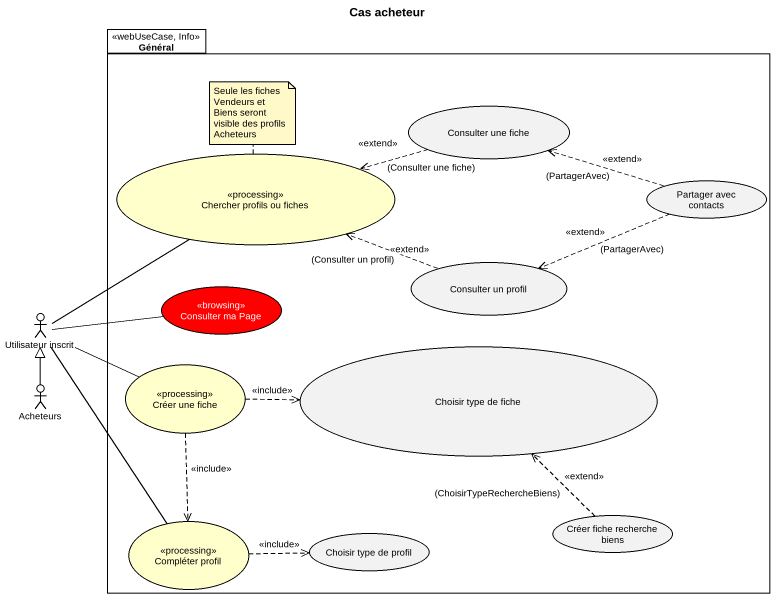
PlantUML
@startuml
title Cas acheteur
package Général <<webUseCase, Info>> {
  usecase "Consulter une fiche" as Consulter_une_fiche
  usecase "Chercher profils ou fiches" as Chercher_profils_ou_fiches <<processing>> #FFFFCC
  usecase "Partager avec contacts" as Partager_avec_contacts
  usecase "Consulter un profil" as Consulter_un_profil
  usecase "Consulter ma Page" as Consulter_ma_Page <<browsing>> #FF0000
  usecase "Choisir type de fiche" as Choisir_type_de_fiche
  usecase "Créer une fiche" as Créer_une_fiche <<processing>> #FFFFCC
  usecase "Compléter profil" as Compléter_profil <<processing>> #FFFFCC
  usecase "Choisir type de profil" as Choisir_type_de_profil
  usecase "Créer fiche recherche biens" as Créer_fiche_recherche_biens
}
actor "Utilisateur inscrit" as Utilisateur_inscrit
actor Acheteurs
Consulter_une_fiche .left.> Chercher_profils_ou_fiches : <<extend>>\n(Consulter une fiche)
Partager_avec_contacts .left.> Consulter_une_fiche : <<extend>>\n(PartagerAvec)
Partager_avec_contacts .left.> Consulter_un_profil : <<extend>>\n(PartagerAvec)
Consulter_un_profil .left.> Chercher_profils_ou_fiches : <<extend>>\n(Consulter un profil)
Utilisateur_inscrit -up- Chercher_profils_ou_fiches
Utilisateur_inscrit -right- Consulter_ma_Page
Utilisateur_inscrit -right- Créer_une_fiche
Utilisateur_inscrit -- Compléter_profil
Acheteurs -up-|> Utilisateur_inscrit
Créer_une_fiche .right.> Choisir_type_de_fiche : <<include>>
Créer_une_fiche ..> Compléter_profil : <<include>>
Compléter_profil .right.> Choisir_type_de_profil : <<include>>
Créer_fiche_recherche_biens .up.> Choisir_type_de_fiche : <<extend>>\n(ChoisirTypeRechercheBiens)
note top of Chercher_profils_ou_fiches : Seule les fiches Vendeurs et Biens seront visible des profils Acheteurs
@enduml
